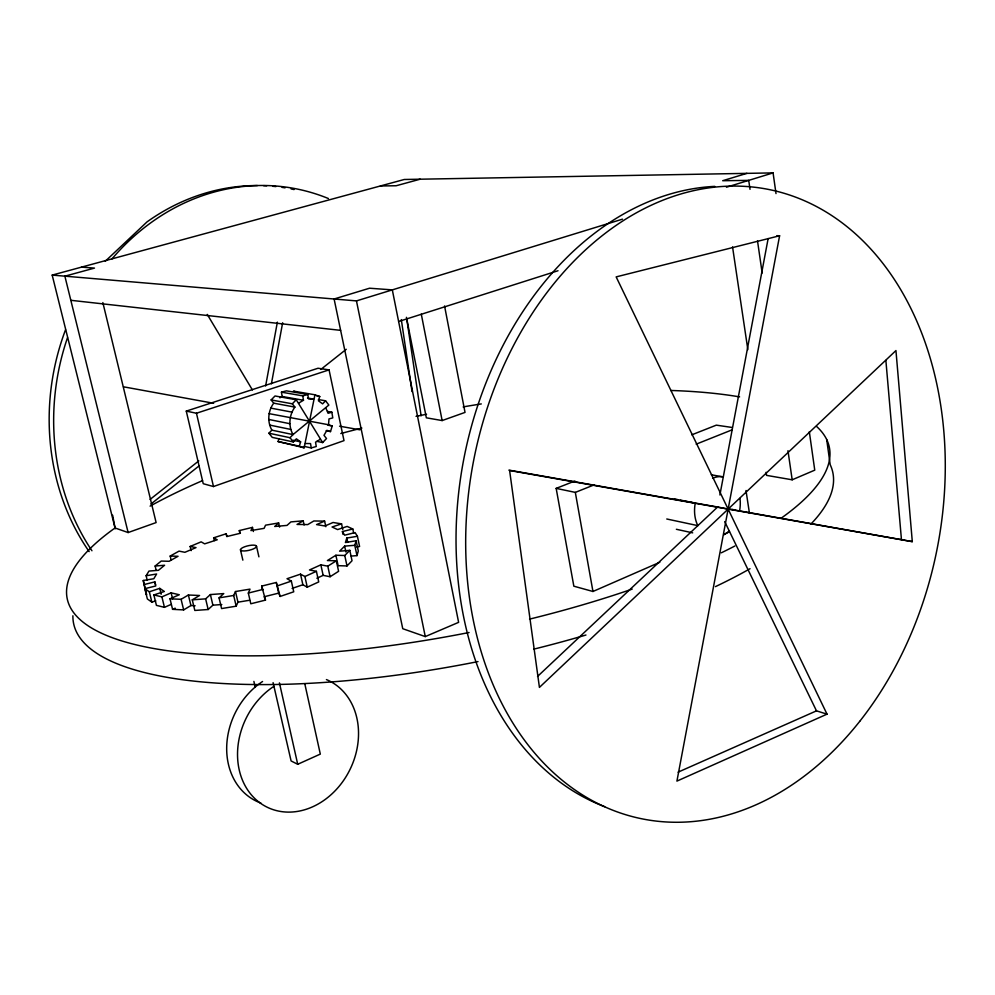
<?xml version="1.0" encoding="UTF-8"?>
<svg xmlns="http://www.w3.org/2000/svg" width="995" height="995" viewBox="0 0 995 995"><rect width="100%" height="100%" fill="white"/><g stroke="black" fill="none" stroke-linecap="round" stroke-linejoin="round"><path stroke-width="1.49" d="M318.388 399.555L325.576 400.798L328.847 405.052L293.015 434.591L271.871 430.151C267.083 421.768 268.016 410.898 273.687 403.174L271.137 399.94L275.018 395.973L296.249 399.754L322.654 442.576L326.509 438.534L323.997 435.325L326.87 430.337L330.502 431.594L332.206 426.009L328.561 424.753L269.11 413.659M271.871 430.151L268.899 433.211L290.005 437.713L293.015 434.591C288.177 426.034 289.147 414.977 294.893 407.092L292.319 403.808L271.137 399.94M328.561 424.753L328.972 418.932L332.778 417.888L331.87 412.228L327.542 411.433M265.628 385.973L277.369 322.144M271.399 383.834L282.642 322.753M278.961 438.708L278.102 441.544L304.134 447.8L314.942 394.791L319.743 396.495L318.437 400.798L322.616 403.87L325.576 400.798M719.895 494.975L768.14 238.576M779.607 235.753L676.923 781.1L827.019 714.149L616.154 276.896L779.607 235.753L776.884 235.691M351.198 556.081L356.981 555.62L358.287 551.006L356.11 540.758L345.402 542.536L346.795 538.059L357.416 536.28L359.581 546.466L356.546 546.964M356.981 555.62L354.78 545.297L356.11 540.758M278.102 441.544L299.296 446.183L300.614 441.867L296.373 438.832L293.363 441.954L272.232 437.377L268.899 433.211M316.858 578.232L323.151 575.359L330.091 576.739L338.599 571.304L336.335 560.807L327.79 566.167L320.85 564.837L309.482 569.961L316.398 571.329L318.736 581.926L307.256 587.174L304.905 576.528L300.527 574.152L287.033 578.717L291.348 581.117L293.736 591.801L280.142 596.44L276.299 582.473L261.71 586.092L265.491 600.109L250.802 603.778L248.327 593.057L250.031 589.127L235.479 591.528L233.688 595.47L236.176 606.179L221.586 608.567L219.074 597.871L223.763 593.58L210.393 594.562L205.629 598.853L192.271 599.823L194.821 610.457L208.166 609.512L212.893 605.171L221.798 604.537M236.176 606.179L237.954 602.174L235.479 591.528M239.932 533.345L239.297 530.584L252.456 527.375L250.951 530.571L264.11 528.357L265.553 525.173L278.662 522.972L279.583 527.114M147.185 580.06L146.128 575.744L148.951 571.068L158.454 570.309L164.585 565.26L155.133 566.031L156.165 570.284M349.805 550.359L344.767 555.496L335.875 555.26L338.113 565.682L347.006 565.944L352.031 560.745L349.805 550.359L339.606 551.18L344.643 546.118L354.78 545.297M292.319 403.808L296.249 399.754M105.308 261.212L147.098 221.835A224.248 197.42 -79.2 0 1 257.406 185.555M537.536 676.451L717.619 507.015L728.141 509.104M278.662 522.972L274.719 526.479L287.008 525.41L290.901 521.902L303.201 520.833L304.109 524.999M155.133 566.031L161.227 561.056L169.113 561.292L178.055 556.28L170.182 556.056L171.202 560.272M150.867 504.092L199.224 465.784M320.8 369.456L346.248 349.295M150.096 499.403L198.789 460.896M335.875 555.26L327.405 560.546L336.335 560.807M320.141 439.355L315.552 442.178L316.261 446.519L311.248 447.937L304.134 446.382M298.823 403.05L303.475 400.264L302.754 395.861L281.448 392.154L282.157 396.483L279.869 397.838M171.028 604.45L164.449 607.336L156.426 605.37L153.864 594.948L161.899 596.863L171.128 592.846L179.274 594.749L170.008 598.803L172.57 609.338L183.652 609.898L190.928 605.545L195.107 605.744M192.271 599.823L199.56 595.495L188.391 594.998L181.09 599.313L170.008 598.803M303.201 520.833L297.032 524.44L307.729 524.589L313.86 520.97L324.619 521.119L325.838 526.728M170.182 556.056L179.05 551.118L184.883 552.3L196.003 547.623L190.144 546.466L191.139 550.645M304.905 576.528L316.398 571.329M273.09 682.632L291.1 760.951L297.716 764.284L320.315 754.098L304.768 683.64M678.08 772.157L816.485 710.853L827.019 714.149M172.57 609.338L175.207 608.169M574.923 480.983L556.168 488.383L573.841 586.192L592.958 591.478L659.809 562.274M723.825 534.315L729.522 531.827M324.619 521.119L316.572 524.589L324.979 525.994L333.039 522.487L341.559 523.867L342.778 529.539M425.275 636.589L458.62 622.348L392.316 289.881L369.543 288.214L334.109 298.998L402.751 628.703L425.275 636.589L356.459 300.9L52.188 275.093L115.034 527.972A388.523 111.502 -11.2 0 0 124.4 641.7A388.523 111.502 -11.2 0 0 469.055 632.509M766.1 472.302L766.56 475.374L792.182 479.801L814.756 470.15L809.321 431.718M190.144 546.466L201.152 541.852L204.647 543.855L217.221 539.787L213.664 537.81L214.311 540.583M556.168 488.383L575.321 492.388L594.027 484.926M696.189 444.168L732.158 429.815M691.786 434.827L716.313 425.151L732.158 427.464M115.034 527.972L128.131 532.549L156.115 522.574L102.846 302.579M406.433 317.318L426.345 417.813L442.141 420.562L465.026 412.403L444.566 305.975M213.477 486.543L344.009 440.623L329.059 369.879L318.014 368.249L186.276 411.109L203.229 483.707L213.477 486.543L196.463 413.236L186.276 411.109M292.107 588.418L302.878 584.749L307.256 587.174M277.717 585.744L291.348 581.117M146.029 592.013L146.564 594.761L144.039 584.55L154.872 581.888L155.742 585.98L144.835 588.667L147.359 598.953L151.862 602.137L155.767 600.843M153.864 594.948L164.349 591.478L159.747 588.343L149.325 591.789L144.835 588.667M341.559 523.867L332.056 527.002L337.603 529.576L347.143 526.417L352.815 529.004L353.722 533.308M196.463 413.236L329.059 369.879M213.664 537.81L226.114 533.793L227.121 536.479L240.38 533.245L239.297 530.584M398.622 321.497L558.021 270.739M356.459 300.9L622.497 219.161M726.449 187.222L773.078 172.894L776.013 193.59M746.884 173.354L722.693 180.717L748.725 180.381L750.019 189.324M420.188 179.2L396.134 185.754L380.401 185.965M331.87 412.228L328.064 413.261L325.9 408.124M52.188 275.093L404.269 179.486L773.078 172.894M302.754 395.861L307.816 394.517L308.525 398.908L313.624 399.094L307.505 398.025M281.448 392.154L286.436 390.848L307.816 394.517M280.142 596.44L278.712 593.119L264.148 596.751L265.491 600.109M248.327 593.057L263.041 589.388M343.039 534.427L342.417 531.554L352.815 529.004M416.047 416.345L426.556 414.256M463.16 406.967L465.983 406.408A388.523 111.502 -11.2 0 1 481.306 403.933M146.128 575.744L156.601 574.003L153.815 578.742L143.268 580.495L144.039 584.55M219.074 597.871L233.688 595.47M237.954 602.174L249.583 600.259M305.44 443.484L310.539 443.583L311.248 447.937M81.503 267.133L94.5 268.09L64.874 276.175L128.131 532.549M70.832 300.303L340.626 330.352M314.942 394.791L293.475 391.122L297.045 392.378M316.87 395.998L319.743 396.495M282.157 396.483L303.475 400.264M508.893 470.113L693.726 502.786L680.443 500.099M717.619 507.015L695.256 503.06A30.621 22.499 -78.6 0 0 697.818 525.634L666.762 518.992M727.867 508.818L912.303 541.641L895.948 350.563L539.427 687.396L509.602 470.498L912.303 541.641M711.325 474.777L723.29 476.916A30.621 22.499 -78.6 0 0 712.582 478.296M123.492 386.806L213.639 403.273M339.556 426.183L359.904 429.815M273.687 403.174L294.893 407.092M270.802 408.112L291.97 412.129M327.877 425.163L332.206 426.009M732.084 509.403L735.081 510M674.523 498.918L677.483 499.515M326.186 430.723L330.502 431.594M268.712 419.455L289.831 423.696M269.657 425.076L290.789 429.43M316.932 441.357L322.654 442.576M293.027 440.238L300.614 441.867M676.364 529.278L692.682 532.86M299.296 446.183L304.134 447.8M290.005 437.713L293.363 441.954M357.416 536.28L355.103 532.611L344.631 535.186L342.417 531.554M207.258 314.408L252.394 389.928M724.708 521.604L816.485 710.853M149.325 591.789L151.862 602.137M143.268 580.495L145.767 590.632M159.747 588.343L161.178 594.251M161.899 596.863L164.449 607.336M154.872 581.888L155.581 584.799M171.128 592.846L172.57 598.816M188.391 594.998L190.928 605.545M181.09 599.313L183.652 609.898M210.393 594.562L212.893 605.171M205.629 598.853L208.166 609.512M253.887 681.413L255.28 687.396M226.114 533.793L226.76 536.554M240.442 549.7L242.855 560.148M252.456 527.375L253.402 531.517M256.536 546.379A8.234 2.326 -13 0 1 244.36 550.969A8.234 2.326 -13 0 1 244.583 546.802A8.234 2.326 -13 0 1 256.536 546.379L258.911 556.839M261.71 586.092L262.63 590.097M276.299 582.473L278.712 593.119M279.421 682.868L297.716 764.284M300.527 574.152L302.878 584.749M320.85 564.837L323.151 575.359M327.79 566.167L330.091 576.739M346.795 538.059L347.728 542.412M344.643 546.118L345.899 552.014M344.767 555.496L347.006 565.944M421.295 314.171L442.141 420.562M112.622 515.186L115.233 528.83M575.321 492.388L592.958 591.478M745.989 490.523L749.471 513.37M732.544 246.909L747.842 349.643M406.694 318.425L421.121 415.835M401.308 319.582L412.029 391.595M757.506 240.865L762.17 273.028M787.965 450.698L792.182 479.801M826.696 439.554L830.191 464.69A387.043 116.154 -11.2 0 1 810.9 524.067M885.873 360.414L901.445 539.501M750.031 568.717A387.043 116.154 -11.2 0 1 715.467 586.615M585.955 635.021A387.043 116.154 -11.2 0 1 533.681 649.163M477.998 661.588A387.043 116.154 -11.2 0 1 72.896 615.781M816.472 426.345A388.523 111.502 -11.2 0 1 781.311 518.096M734.857 546.019A388.523 111.502 -11.2 0 1 721.325 552.81M632.186 589.09A388.523 111.502 -11.2 0 1 529.551 619.126M150.096 506.119A388.523 111.502 -11.2 0 1 202.557 480.622M340.8 433.546A388.523 111.502 -11.2 0 1 361.881 428.074M670.642 390.463A388.523 111.502 -11.2 0 1 739.596 396.881M326.422 679.573A70.396 57.909 -64 0 1 343.86 780.043A70.396 57.909 -64 0 1 249.384 792.381A70.396 57.909 -64 0 1 273.7 686.45M260.864 803.064A69.687 57.573 -63.8 0 1 226.686 747.581A69.687 57.573 -63.8 0 1 262.568 681.5M604.661 806.671A318.786 235.342 -78.6 0 1 462.613 465.436A318.786 235.342 -78.6 0 1 714.808 186.376M739.981 498.42A30.621 22.499 -78.6 0 1 739.571 510.895M729.211 530.895A30.621 22.499 -78.6 0 1 723.763 534.887M291.087 188.938A224.248 197.42 -79.2 0 1 294.072 189.56M89.152 551.603A224.248 197.42 -79.2 0 1 65.546 329.755M263.588 185.679A224.248 197.42 -79.2 0 1 266.685 185.829M272.854 186.289A224.248 197.42 -79.2 0 1 275.926 186.587M282.033 187.371A224.248 197.42 -79.2 0 1 285.067 187.844M111.875 259.023A225.343 198.017 -79.2 0 1 328.425 198.54M91.95 550.757A225.343 198.017 -79.2 0 1 67.511 337.666M859.68 721.4A320.999 235.915 -78.6 0 0 787.418 194.311A320.999 235.915 -78.6 0 0 469.329 596.789A320.999 235.915 -78.6 0 0 859.68 721.4"/></g></svg>
